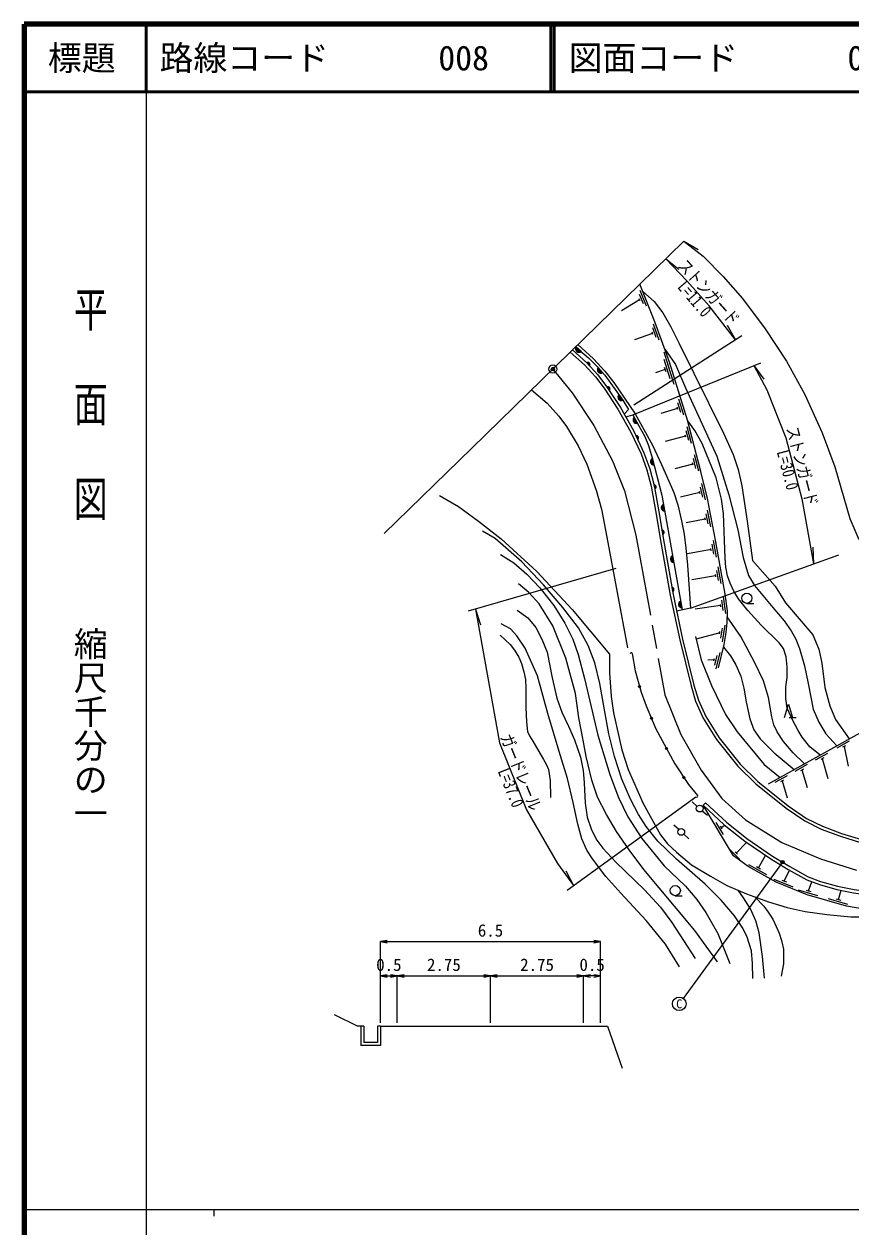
# Model space of a CAD drawing. Units: millimetres at full size, sheet at 1:1000, with parts at other scales. Extents: x 40000 to 680000, y 20000 to 380000.
# Drawn here: x 40000 to 162046, y 202409 to 380000 of the extents above; entities that cross this region are included whole.
import ezdxf
from ezdxf.enums import TextEntityAlignment as Align

# ---------------------------------------------------------------- set-up
doc = ezdxf.new("R2010")
doc.units = ezdxf.units.MM
doc.header["$LTSCALE"] = 1000
doc.header["$PDMODE"] = 32
doc.header["$PDSIZE"] = 500
doc.linetypes.add('CHAIN', pattern=[18.5, 12, -1.5, 3.5, -1.5])
for name, color, linetype, lineweight in [('M-BGD', 7, 'Continuous', 25), ('M-BMK', 2, 'CHAIN', 13), ('M-BMK-OTRS', 5, 'Continuous', 25), ('M-BMK-SRVR', 3, 'Continuous', 25), ('M-STR-HTXT', 7, 'Continuous', 13), ('M-STR-STRC', 7, 'Continuous', 25), ('M-TTL', 2, 'Continuous', 140), ('M-TTL-BAND', 7, 'Continuous', 25), ('M-TTL-LINE', 7, 'Continuous', 50)]:
    doc.layers.add(name, color=color, linetype=linetype, lineweight=lineweight)
doc.layers.add('M-OTRS', color=6, linetype='Continuous')
doc.layers.add('M-TTL-TXT', color=7, linetype='Continuous')
doc.styles.add('@ＭＳ ゴシック', font='')
doc.styles.add('ＭＳ ゴシック', font='')
doc.styles.get('@ＭＳ ゴシック').set_extended_font_data('@MS Gothic')
doc.styles.get('ＭＳ ゴシック').set_extended_font_data('MS Gothic')

# ---------------------------------------------------------------- blocks, each defined once
blk = doc.blocks.new('open_arrow')
at = {"color": 0, "linetype": 'Continuous', "lineweight": -2}
blk.add_lwpolyline([(7.5, 1.25), (0, 0), (7.5, -1.25)], dxfattribs=at)

msp = doc.modelspace()

# ---------------------------------------------------------------- hatches: boundary and pattern name
at = {"layer": 'M-BGD'}
for points in [[(122226, 331651, -0.82183), (121470, 332291)], [(123472, 329545), (123046, 330003, -0.84072)], [(124726, 329290, 0.82183), (125375, 328542)], [(126390, 325890), (126047, 326414, -0.84072)], [(128376, 324467, -0.82183), (127795, 325270)], [(130541, 321068, -0.82183), (130072, 321941)], [(130572, 318642), (130305, 319208, -0.84072)], [(132985, 314891, -0.82183), (132739, 315851)], [(133080, 311355), (132967, 311970, -0.84072)], [(134542, 308098, -0.82183), (134368, 309073)], [(134263, 304663), (134157, 305280, -0.84072)], [(135896, 300518, -0.82183), (135722, 301494)], [(135716, 296207), (135610, 296824, -0.84072)], [(137091, 293830, -0.82183), (136917, 294806)], [(130801, 282323, -0.41421), (130985, 282218, -0.41421), (130881, 282034, -1)], [(132543, 277642, -0.41421), (132740, 277564, -0.41421), (132661, 277367, -1)], [(134766, 273169, -0.41421), (134969, 273108, -0.41421), (134908, 272904, -1)], [(137311, 268871, -0.41421), (137519, 268829, -0.41421), (137476, 268621, -1)]]:
    msp.add_hatch(color=256, dxfattribs=at).paths.add_polyline_path(points)
at = {"layer": 'M-STR-HTXT'}
msp.add_hatch(color=256, dxfattribs=at).paths.add_polyline_path([(151701, 256230, -1), (152195, 256303, -0.41421), (151984, 256019, -0.41421)])

# ---------------------------------------------------------------- linework, layer by layer
at = {"layer": 'M-BGD'}
for p, q in [((130855, 339289), (128189, 337683)), ((130920, 339127), (130791, 339452)), ((131411, 338703), (130858, 340097)), ((131874, 338349), (130952, 340672)), ((133756, 333349), (132914, 335703)), ((132770, 334324), (130105, 333370)), ((132829, 334159), (132711, 334488)), ((133305, 333719), (132800, 335131)), ((122226, 331651), (121470, 332291)), ((135968, 326773), (134470, 331543)), ((135382, 327637), (134484, 330499)), ((123046, 330003), (123472, 329545)), ((125375, 328542), (124726, 329290)), ((134647, 328978), (133216, 328529)), ((134752, 328644), (134542, 329312)), ((126047, 326414), (126390, 325890)), ((128376, 324467), (127795, 325270)), ((136441, 323262), (133967, 322486)), ((136494, 323095), (136389, 323429)), ((136952, 322637), (136503, 324068)), ((137388, 322249), (136639, 324635)), ((130541, 321068), (130072, 321941)), ((138100, 318506), (137720, 319957)), ((138517, 318098), (137884, 320517)), ((130305, 319208), (130572, 318642)), ((137620, 319156), (134643, 318364)), ((137664, 318986), (137576, 319325)), ((139594, 313979), (138962, 316398)), ((132985, 314891), (132739, 315851)), ((138697, 315036), (136067, 314348)), ((138742, 314867), (138653, 315206)), ((139177, 314387), (138798, 315838)), ((132967, 311970), (133080, 311355)), ((139731, 310818), (136897, 310145)), ((139771, 310647), (139690, 310988)), ((140196, 310157), (139849, 311617)), ((140603, 309740), (140026, 312173)), ((134542, 308098), (134368, 309073)), ((140974, 306226), (140687, 307698)), ((141364, 305793), (140886, 308247)), ((140536, 306905), (137717, 306357)), ((140570, 306733), (140503, 307077)), ((134157, 305280), (134263, 304663)), ((142201, 301296), (141764, 303757)), ((141392, 302421), (137943, 301779)), ((141423, 302249), (141361, 302594)), ((141819, 301735), (141556, 303212)), ((135896, 300518), (135722, 301494)), ((142079, 298552), (138543, 297923)), ((142110, 298379), (142049, 298724)), ((142506, 297866), (142244, 299343)), ((142889, 297426), (142452, 299887)), ((135610, 296824), (135716, 296207)), ((137091, 293830), (136917, 294806)), ((143206, 293435), (142998, 294921)), ((143572, 292982), (143225, 295458)), ((138344, 293775), (136313, 293339)), ((142805, 294137), (139074, 293614)), ((142829, 293963), (142780, 294310)), ((146689, 294475), (147689, 294475)), ((143077, 288793), (143480, 291260)), ((142687, 290123), (139206, 289207)), ((142658, 289951), (142715, 290296)), ((142862, 289335), (143104, 290815)), ((141855, 286137), (140901, 286074)), ((141814, 285967), (141895, 286308)), ((141973, 285338), (142320, 286798)), ((142150, 284783), (142727, 287215)), ((152942, 277598), (153942, 277598)), ((161796, 274113), (159960, 273093)), ((158588, 272330), (156752, 271310)), ((161238, 273459), (160810, 273221)), ((161024, 273340), (161628, 270461)), ((155586, 270662), (153750, 269642)), ((155028, 270008), (154599, 269770)), ((158030, 271677), (157602, 271439)), ((157816, 271558), (158629, 268623)), ((152651, 269031), (150816, 268011)), ((152093, 268378), (151665, 268140)), ((151879, 268259), (152651, 265769)), ((154813, 269889), (155579, 267310)), ((139347, 264501), (138594, 265159)), ((140226, 264658), (140565, 265025)), ((140100, 263843), (140854, 263185)), ((136629, 261063), (135888, 261735)), ((142086, 262132), (143163, 260330)), ((142756, 261595), (143008, 261175)), ((142882, 261385), (143432, 261714)), ((137370, 260392), (138111, 259720)), ((144155, 258131), (145656, 256663)), ((144940, 257782), (145290, 257440)), ((145115, 257611), (146655, 259177)), ((146946, 255914), (149566, 254452)), ((148402, 255445), (149451, 257256)), ((148097, 255615), (148708, 255274)), ((152186, 253476), (152941, 254974)), ((150683, 253758), (153466, 252638)), ((151862, 253607), (152511, 253346)), ((155766, 252033), (156260, 253373)), ((136119, 251314), (137119, 251314)), ((154242, 252162), (157124, 251329)), ((155430, 252130), (156102, 251936)), ((158676, 250880), (161558, 250047)), ((159864, 250849), (160536, 250655)), ((160200, 250752), (160594, 252114)), ((90144, 232027), (89694, 232027)), ((89694, 232027), (89694, 229177)), ((90144, 232027), (90144, 229627)), ((92594, 232027), (92144, 232027)), ((92144, 232027), (92144, 229627)), ((92594, 232027), (92594, 229177)), ((92594, 229177), (89694, 229177)), ((92144, 229627), (90144, 229627))]:
    msp.add_line(p, q, dxfattribs=at)
for points in [[(142504, 284977), (143319, 288413), (143610, 290193), (143758, 291626), (143821, 293368), (143473, 295854), (142104, 303560), (140856, 309973), (139912, 313950), (137933, 321517), (135246, 330074), (133109, 336050), (130900, 341617)], [(131333, 340525), (132994, 339053), (134259, 337366), (135474, 335296), (136714, 332856), (138845, 328438), (143242, 319617), (144656, 316474), (145418, 314217), (145946, 311844), (146731, 306612), (147494, 300786), (150845, 297008)], [(121406, 332345), (123326, 330718), (124500, 329552), (125712, 328154), (128384, 324456), (129226, 323106), (128576, 322415)], [(121736, 332667), (124055, 330573), (125719, 328752), (127032, 327077), (130218, 322430), (132779, 317812), (134109, 314994), (135890, 310853), (136503, 308999), (137029, 306675), (137410, 304674), (137688, 302646), (137921, 300125), (138344, 293775)], [(120621, 331578), (122730, 329682), (124355, 327935), (125612, 326256), (127651, 323146), (129543, 319766), (131072, 316530), (131932, 314196), (132542, 311791), (133201, 308198), (134051, 303234), (135347, 295696), (136768, 289073), (138443, 282278), (139115, 280013), (140244, 277534), (142225, 274351), (145348, 270436), (148011, 267829), (152506, 264239), (155248, 262342), (157651, 261147), (160525, 260091), (163472, 259183)], [(120944, 331893), (123046, 330003), (124701, 328224), (125981, 326514), (128036, 323379), (129943, 319972), (131487, 316704), (132362, 314330), (132982, 311887), (133644, 308276), (134495, 303310), (135789, 295782), (137206, 289175), (138878, 282396), (139537, 280171), (140641, 277747), (142593, 274611), (145682, 270738), (148310, 268167), (152775, 264601), (155478, 262730), (157829, 261561), (160669, 260517), (163586, 259619)], [(134563, 331983), (136163, 329717), (137625, 326315), (142260, 316189), (144004, 310495), (145330, 305350), (146157, 301242), (146935, 298605), (147799, 297090), (150501, 293882), (152189, 291890), (153225, 290424), (153897, 289190), (154451, 287831), (155198, 285261), (155750, 282664), (156475, 278836), (157298, 276931), (158316, 275200), (159982, 273448)], [(114919, 326010), (117217, 324032), (118926, 322112), (120055, 320590), (121772, 317747), (123078, 315003), (124425, 311181), (125227, 308358), (126025, 304236), (129075, 287929)], [(128813, 321991), (129872, 322311), (130740, 320697), (131644, 319123), (132169, 317792), (132716, 315941), (134124, 310436), (137147, 293518)], [(157524, 272082), (155962, 273297), (154842, 274740), (154234, 275688), (153453, 277158), (152639, 279016), (152428, 280400), (152428, 282132), (152653, 283538), (152653, 285124), (152477, 286603), (152080, 287811), (151444, 288650), (148785, 291269), (146819, 293414), (145464, 295124), (144745, 296281), (144213, 297456), (143845, 298514), (143564, 299808), (143458, 301160), (143259, 307740), (142960, 309843), (142153, 313014), (140102, 318063), (139019, 319994), (137960, 321413)], [(101339, 310376), (104111, 308750), (107079, 306627), (110421, 304020), (115668, 299187), (120894, 293562), (126432, 286952), (126392, 284224), (126677, 280740), (127004, 278329), (128210, 272829), (129159, 269949), (131379, 264947), (133913, 260317), (134950, 258987), (136277, 257733), (138530, 255882), (141298, 254188), (143748, 252819), (146613, 251584), (149879, 250410), (152644, 249572), (155294, 248986), (158489, 248535), (162023, 248204), (165293, 248217)], [(147545, 239101), (147538, 241320), (147349, 243165), (146729, 245201), (146091, 246543), (144857, 248317), (142901, 250649), (140532, 253004), (136290, 256715), (133521, 259375), (131818, 261532), (130676, 263298), (129486, 265585), (128231, 268514), (127139, 271880), (126296, 275221), (125678, 278772), (124989, 282633), (124222, 285716), (123246, 288264), (121823, 290853), (119509, 293867), (116680, 297189), (113474, 300618), (109550, 304043), (107653, 305120)], [(110326, 301673), (112288, 300466), (114209, 298765), (116135, 296781), (118191, 294147), (119815, 291569), (121017, 289190), (121782, 286912), (122697, 283383), (124707, 275028), (126446, 269201), (127754, 265797), (129105, 262971), (131173, 259737), (134480, 255724), (137612, 252724), (139284, 250754), (140633, 248843), (142388, 245751), (144170, 241283)], [(142345, 241528), (138996, 246182), (136022, 249787), (131494, 255169), (129290, 258098), (127438, 260794), (125946, 263282), (124625, 265855), (123787, 268377), (122976, 271880), (122546, 274279), (121904, 277592), (121414, 281171), (119972, 286367), (118058, 291149), (116006, 294385), (114502, 296099), (112983, 297377)], [(150845, 297008), (152379, 294531), (156430, 289807), (157284, 287727), (157731, 285667), (158204, 282038), (158934, 279354), (159778, 277308), (161803, 274460)], [(112787, 293483), (114367, 292355), (115525, 290927), (116412, 289183), (117194, 287259), (117955, 283502), (118657, 280465), (119380, 278415), (120348, 276327), (121243, 274317), (122147, 271768), (122527, 269813), (122680, 267981), (122798, 264988), (123130, 262902), (123742, 261036), (124561, 259524), (125433, 258352), (127365, 256278), (131574, 252169), (133938, 249598), (135623, 247373), (139048, 242053)], [(136725, 240827), (134660, 244165), (131805, 247632), (128095, 251711), (125870, 254125), (123903, 256743), (123070, 258050), (122320, 259724), (121713, 261891), (121048, 265083), (120231, 268597), (118998, 272620), (117318, 278189), (115788, 283761), (113957, 287839), (112728, 289692), (111784, 290701), (110439, 291432)], [(155191, 270785), (153496, 272423), (152081, 274066), (151134, 275493), (150656, 276531), (150377, 277741), (149856, 280551), (149143, 283032), (147802, 285769), (145815, 289557), (143790, 292497)], [(110249, 289780), (111731, 288393), (112403, 287560), (113005, 286522), (113416, 285579), (113776, 284364), (114012, 283244), (114082, 281967), (114082, 279101), (114157, 277003), (114321, 275569), (114599, 274919), (115073, 274136), (116676, 271437), (117072, 270710), (117384, 269938), (117523, 269319), (117661, 268340), (117699, 265794)], [(139119, 289569), (139945, 286117), (141444, 282348), (143553, 278041), (145231, 275495), (149234, 270668), (151588, 268783)], [(143223, 288004), (144279, 286733), (145068, 285379), (145790, 283708), (146259, 281971), (146565, 279938), (147099, 277418), (147728, 275817), (148669, 274484), (150737, 272426), (153657, 269933)], [(129766, 287055), (130195, 284525), (131066, 281360), (131819, 279326), (133266, 275961), (136056, 270767), (138060, 267739), (139398, 266122)], [(152242, 277598), (152842, 279598), (153442, 277598)], [(149875, 267832), (165174, 276333), (166875, 270673), (170120, 260545)], [(140226, 264658), (143340, 261786), (146369, 259373), (150201, 256741), (152760, 255190), (155543, 253638), (157407, 252949), (159960, 252247), (162427, 251731), (165481, 251274), (168528, 250894), (170308, 250750), (172527, 250659), (176703, 250670), (186070, 250779)], [(177070, 249302), (171954, 248768), (169364, 248486), (167932, 248618), (161373, 249789), (155599, 251457), (151002, 253306), (146854, 255622), (144696, 257182), (140226, 264658)], [(140565, 265025), (143666, 262166), (146667, 259775), (150472, 257161), (153011, 255622), (155752, 254093), (157561, 253426), (160078, 252733), (162516, 252223), (165549, 251769), (168579, 251391), (170339, 251249), (172536, 251160), (176699, 251170), (186064, 251279)], [(149284, 239146), (148972, 242323), (148519, 245847), (148013, 247625), (147198, 249367), (146196, 250995), (145392, 252111)], [(147913, 251117), (149173, 249767), (149843, 248880), (150499, 247858), (151033, 246786), (151451, 245757), (151804, 244687), (152085, 243416), (152109, 242392), (152109, 241269), (151769, 239434)], [(89694, 232027), (89204, 232027), (85832, 233734)], [(92594, 232027), (95094, 232027), (108844, 232027), (122594, 232027), (125094, 232027), (126107, 232027), (128286, 225843)]]:
    msp.add_lwpolyline(points, dxfattribs=at)
for centre, radius in [((146689, 295225), 750), ((130841, 282178), 150), ((132602, 277505), 150), ((134837, 273037), 150), ((137394, 268746), 150), ((139724, 264172), 500), ((137000, 260728), 500), ((136119, 252064), 750)]:
    msp.add_circle(centre, radius, dxfattribs=at)
for centre, radius, start, end in [((121911, 332045), 505, 150.88008, 308.53827), ((123219, 329737), 318, 322.82531, 123.04304), ((125125, 328980), 505, 142.08684, 299.74503), ((126173, 326122), 318, 313.13683, 113.35456), ((128165, 324926), 505, 137.02265, 294.68084), ((130392, 321551), 505, 129.45056, 287.10875), ((130389, 318901), 318, 305.17219, 105.38992), ((132957, 315395), 505, 115.521, 273.17919), ((132970, 311653), 318, 290.28586, 90.50359), ((134551, 308603), 505, 111.30032, 268.95851), ((134156, 304962), 318, 289.60685, 89.82458), ((135905, 301023), 505, 111.30032, 268.95851), ((135609, 296506), 318, 289.64564, 89.86337), ((137100, 294335), 505, 111.30032, 268.95851), ((129618, 287030), 150, 9.61896, 189.61896), ((139293, 266014), 150, 225.70418, 45.70418)]:
    msp.add_arc(centre, radius, start, end, dxfattribs=at)
at = {"layer": 'M-BMK'}
msp.add_lwpolyline([(118053, 329070), (120885, 325574), (124073, 320756), (126853, 315492), (128604, 311105), (130315, 304526), (134556, 280947), (136924, 275113), (139962, 269858), (142994, 265678), (146485, 262495), (151857, 259159), (157568, 256776), (162857, 255078)], dxfattribs=at)
at = {"layer": 'M-BMK-OTRS'}
msp.add_line((106075, 317373), (130900, 341617), dxfattribs=at)
at = {"layer": 'M-BMK-SRVR'}
msp.add_circle((118053, 329070), 600, dxfattribs=at)
at = {"layer": 'M-OTRS'}
msp.add_point((118053, 329070), dxfattribs=at)
at = {"layer": 'M-STR-HTXT'}
for p, q in [((130900, 341617), (137375, 347940)), ((137375, 347940), (139512, 346731)), ((134714, 345341), (136640, 343819)), ((130000, 323798), (145959, 334004)), ((143782, 335521), (144987, 333382)), ((129872, 322311), (148766, 330003)), ((147727, 329580), (149165, 327590)), ((106075, 317373), (93174, 304773)), ((156421, 302751), (156515, 300298)), ((138344, 293775), (160267, 301645)), ((127341, 299624), (105568, 293309)), ((106613, 293612), (107380, 291280)), ((120179, 252138), (139172, 265926)), ((151948, 256266), (137291, 236154)), ((119966, 254987), (121117, 252818)), ((92594, 232527), (92594, 244532)), ((92594, 244531), (125094, 244531)), ((125094, 232527), (125094, 244532)), ((92594, 239466), (95094, 239466)), ((95094, 232527), (95094, 239467)), ((95094, 239466), (108844, 239466)), ((108844, 232527), (108844, 239467)), ((108844, 239466), (122594, 239466)), ((122594, 232527), (122594, 239467)), ((125094, 239466), (122594, 239466))]:
    msp.add_line(p, q, dxfattribs=at)
for points in [[(137375, 347940), (140250, 345733), (143189, 342742), (146039, 339477), (149407, 335000), (152547, 330206), (155254, 325313), (157799, 319667), (159664, 314612), (161859, 307019), (163191, 303890)], [(144987, 333382), (141133, 338423), (137882, 342026), (134714, 345341)], [(147727, 329580), (149613, 326009), (152440, 318928), (154788, 309900), (156515, 300298)], [(106613, 293612), (110161, 273885), (114179, 263987), (118748, 256086), (121117, 252818)]]:
    msp.add_lwpolyline(points, dxfattribs=at)
msp.add_circle((151948, 256266), 250, dxfattribs=at)
at = {"layer": 'M-STR-STRC'}
msp.add_circle((136702, 235345), 1000, dxfattribs=at)
at = {"layer": 'M-TTL'}
for p, q in [((40000, 380000), (40000, 20000)), ((680000, 380000), (40000, 380000))]:
    msp.add_line(p, q, dxfattribs=at)
at = {"layer": 'M-TTL-BAND'}
for p, q in [((58000, 370000), (58000, 20000)), ((40000, 205000), (579000, 205000)), ((68000, 205000), (68000, 204000))]:
    msp.add_line(p, q, dxfattribs=at)
at = {"layer": 'M-TTL-LINE'}
for p, q in [((58000, 380000), (58000, 370000)), ((117750, 380000), (117750, 370000)), ((118250, 380000), (118250, 370000)), ((40000, 370000), (680000, 370000))]:
    msp.add_line(p, q, dxfattribs=at)

# ---------------------------------------------------------------- block references
at = {"layer": 'M-STR-HTXT', "xscale": 133, "yscale": 133}
for p in [(92594, 244531), (92594, 239466), (95094, 239466), (108844, 239466), (122594, 239466)]:
    msp.add_blockref('open_arrow', p, dxfattribs=at)
at = {"layer": 'M-STR-HTXT', "xscale": 133, "yscale": 133, "rotation": 180}
for p in [(125094, 244531), (95094, 239466), (108844, 239466), (122594, 239466), (125094, 239466)]:
    msp.add_blockref('open_arrow', p, dxfattribs=at)

# ---------------------------------------------------------------- texts
at = {"layer": 'M-STR-HTXT', "style": 'ＭＳ ゴシック', "width": 0.8}
for s, rotation, p in [('ストンガード', 312.059, (140003, 339442)), ('ストンガード', 284.578, (153463, 314375)), ('ガードレール', 292.096, (111977, 269000))]:
    msp.add_text(s, height=1833, rotation=rotation, dxfattribs=at).set_placement(p, align=Align.BOTTOM_CENTER)
for s, rotation, p in [('L=11.0', 310.371, (139676, 340037)), ('L=30.0', 284.578, (153614, 314414)), ('L=37.0', 292.096, (112707, 267613))]:
    msp.add_text(s, height=1833, rotation=rotation, dxfattribs=at).set_placement(p, align=Align.TOP_CENTER)
at = {"layer": 'M-STR-HTXT', "style": 'ＭＳ ゴシック'}
for s, p in [('6.5', (108844, 244719)), ('0.5', (93844, 239654)), ('2.75', (101969, 239654)), ('2.75', (115719, 239654)), ('0.5', (123844, 239654))]:
    msp.add_text(s, height=1833, dxfattribs=at).set_placement(p, align=Align.BOTTOM_CENTER)
at = {"layer": 'M-STR-STRC', "style": 'ＭＳ ゴシック'}
msp.add_text('C', height=1320, dxfattribs=at).set_placement((136702, 235345), align=Align.MIDDLE_CENTER)
at = {"layer": 'M-TTL-BAND', "style": '@ＭＳ ゴシック', "width": 1.4}
msp.add_text('平  面  図', height=3666, rotation=270, dxfattribs=at).set_placement((49777, 306475), align=Align.MIDDLE_RIGHT)
at = {"layer": 'M-TTL-BAND', "style": '@ＭＳ ゴシック'}
msp.add_text('縮尺千分の一', height=3666, rotation=270, dxfattribs=at).set_placement((49777, 261030), align=Align.MIDDLE_RIGHT)
at = {"layer": 'M-TTL-TXT', "style": 'ＭＳ ゴシック'}
msp.add_text('標題', height=3666, dxfattribs=at).set_placement((48500, 375000), align=Align.MIDDLE_CENTER)
for s, p in [('路線コード', (60000, 375000)), ('008', (101142, 375000)), ('図面コード', (120380, 375000)), ('004-00', (161521, 375000))]:
    msp.add_text(s, height=3666, dxfattribs=at).set_placement(p, align=Align.MIDDLE_LEFT)

doc.saveas('drawing.dxf')
